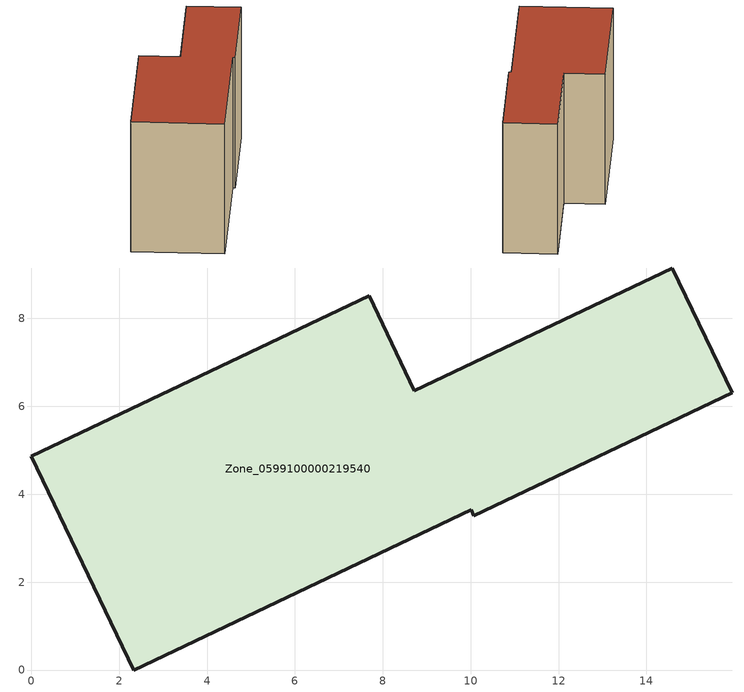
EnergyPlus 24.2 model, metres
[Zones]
Zone_0599100000219540
 floor ground (C_G): 2.33,0 0,4.87 7.69,8.52 8.72,6.35 14.59,9.15 15.95,6.31 10.07,3.51 10.01,3.65 z0
 wall outside (C_F): 0,4.87 2.33,0 10.01,3.65 10.07,3.51 15.95,6.31 14.59,9.15 8.72,6.35 7.69,8.52 0,4.87 z0:8.31
 roof outside (C_R): 2.33,0 10.01,3.65 10.07,3.51 15.95,6.31 14.59,9.15 8.72,6.35 7.69,8.52 0,4.87 z8.31
[BUILDING]
Pand.0599100000219540: North Axis=0; Terrain=City; Loads Convergence Tolerance Value=0.04; Temperature Convergence Tolerance Value=0.4; Solar Distribution=FullExterior; Maximum Number of Warmup Days=25; Minimum Number of Warmup Days=1
[Site:Location]
Rotterdam.The.Hague.AP_ZH_NLD Design_Conditions: Latitude=51.96; Longitude=4.45; Time Zone=1; Elevation=-4.5
[SITE:GROUNDTEMPERATURE:BUILDINGSURFACE]
18, 18, 18, 18, 18, 18, 18, 18, 18, 18, 18, 18
[MATERIAL] Thermal Absorptance=0.9; Solar Absorptance=0.7; Visible Absorptance=0.7
Name | Roughness | Thickness | Conductivity | Density | Specific Heat
G.TI.1975-1991 | MediumSmooth | 0.15 | 0.288461 | 540 | 1210
F.TI.1975-1991 | Rough | 0.3 | 0.230769 | 1920 | 840
R.TI.1975-1991 | MediumRough | 0.2 | 0.153846 | 1500 | 1000
[CONSTRUCTION]
C_G: G.TI.1975-1991
C_F: F.TI.1975-1991
C_R: R.TI.1975-1991
[ZONE]
Zone_0599100000219540: Type=1; Multiplier=1; Ceiling Height=Autocalculate; Volume=Autocalculate; Floor Area=autocalculate; Part of Total Floor Area=Yes
[ZONEINFILTRATION:DESIGNFLOWRATE]
Infil_Zone_0599100000219540: Zone or ZoneList or Space or SpaceList=Zone_0599100000219540; Schedule=AlwaysOn; Design Flow Rate Calculation Method=Flow/Area; Flow Rate per Floor Area=0.003; Constant Term Coefficient=1; Temperature Term Coefficient=0; Velocity Term Coefficient=0; Velocity Squared Term Coefficient=0
[HVACTEMPLATE:ZONE:IDEALLOADSAIRSYSTEM]
Zone_0599100000219540: Maximum Heating Supply Air Temperature=50; Minimum Cooling Supply Air Temperature=13; Maximum Heating Supply Air Humidity Ratio=0.0156; Minimum Cooling Supply Air Humidity Ratio=0.0077; Heating Limit=NoLimit; Cooling Limit=NoLimit; Dehumidification Control Type=ConstantSensibleHeatRatio; Cooling Sensible Heat Ratio=0.7; Dehumidification Setpoint=60; Humidification Control Type=None; Humidification Setpoint=30; Outdoor Air Method=None; Outdoor Air Flow Rate per Person=0.00944; Outdoor Air Flow Rate per Zone Floor Area=0; Outdoor Air Flow Rate per Zone=0; Demand Controlled Ventilation Type=None; Outdoor Air Economizer Type=NoEconomizer; Heat Recovery Type=None; Sensible Heat Recovery Effectiveness=0.7; Latent Heat Recovery Effectiveness=0.65
[ZONECONTROL:THERMOSTAT]
ThermostatControl_Zone_0599100000219540: Zone or ZoneList=Zone_0599100000219540; Control Type Schedule=DualSetpointControlType; Control 1=Thermostat_Zone_0599100000219540; Temperature Difference Between Cutout And Setpoint=0
[THERMOSTATSETPOINT:DUALSETPOINT]
Thermostat_Zone_0599100000219540: Heating Setpoint Temperature Schedule=HeatingSetpoint_Zone_0599100000219540; Cooling Setpoint Temperature Schedule=CoolingSetpoint_Zone_0599100000219540
[SCHEDULE:COMPACT]
HeatingSetpoint_Zone_0599100000219540: Through: 12/31, For: AllDays, Until: 24:00, 21
CoolingSetpoint_Zone_0599100000219540: Through: 12/31, For: AllDays, Until: 24:00, 24
DualSetpointControlType: Through: 12/31, For: AllDays, Until: 24:00, 4
AlwaysOn: Through: 12/31, For: AllDays, Until: 24:00, 1
